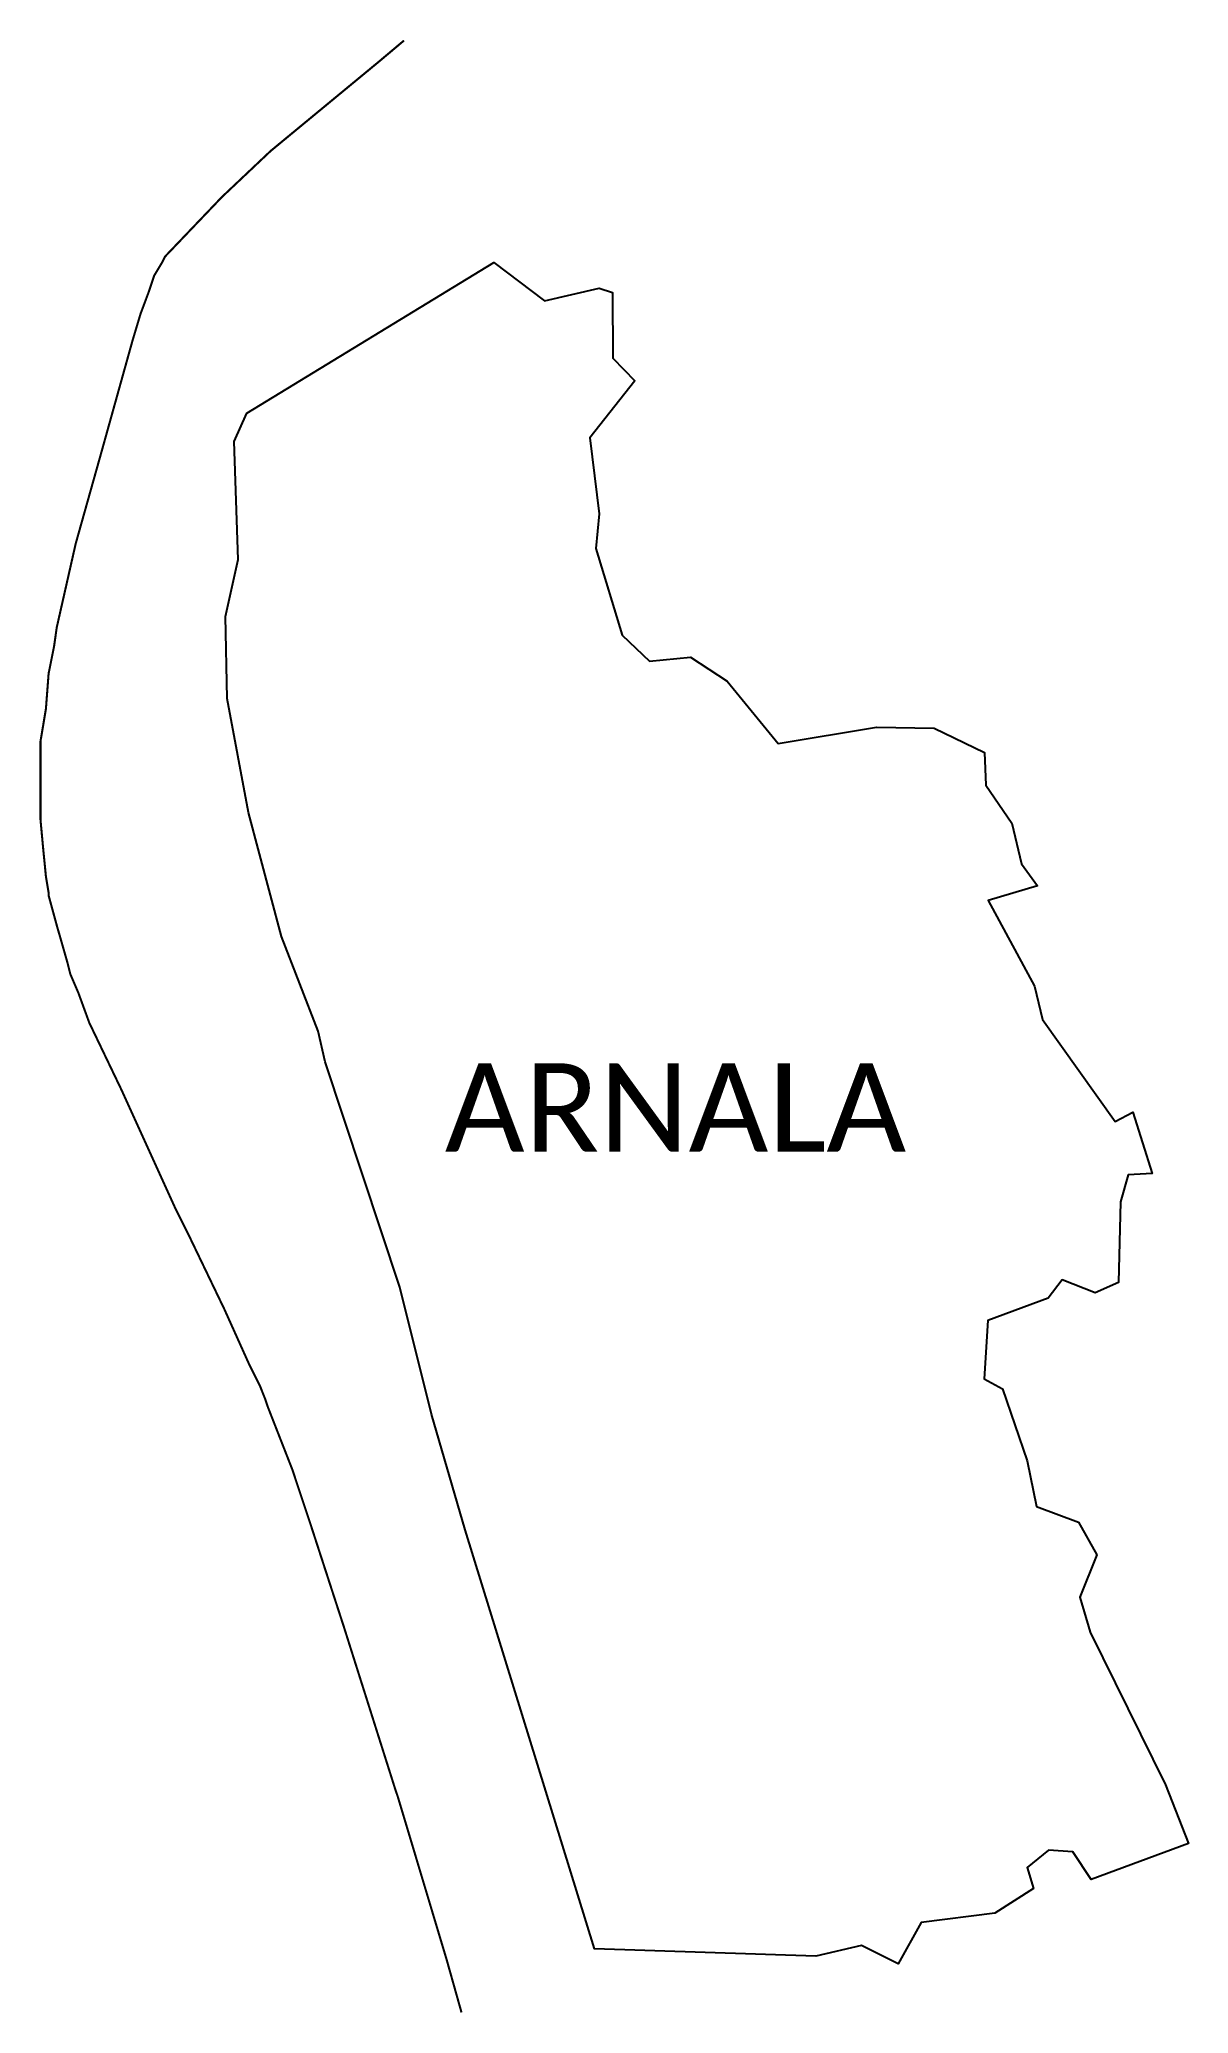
# Model space of a CAD drawing. Header units: metres. Extents: x 263148 to 264818, y 2151505 to 2154375.
import ezdxf

# ---------------------------------------------------------------- set-up
doc = ezdxf.new("R2010")
doc.units = ezdxf.units.M
for name, color, linetype in [('LOW TIDE LINE', 5, 'Continuous'), ('village', 3, 'Continuous'), ('VILLAGE NAME', 250, 'Continuous')]:
    doc.layers.add(name, color=color, linetype=linetype)
doc.styles.get("Standard").update_dxf_attribs({"font": 'simplex.shx'})

msp = doc.modelspace()

# ---------------------------------------------------------------- linework, layer by layer
at = {"layer": 'LOW TIDE LINE', "lineweight": 18, "const_width": 3}
msp.add_lwpolyline([(263761.2, 2151506.8), (263739.5, 2151583.9), (263668.7, 2151820.1), (263664.7, 2151831.9), (263590, 2152068), (263542.7, 2152213.6), (263515.2, 2152296.3), (263479.8, 2152386.8), (263475.8, 2152398.6), (263468, 2152418.3), (263452.2, 2152449.8), (263416.8, 2152528.5), (263365.7, 2152634.8), (263346, 2152674.1), (263267.3, 2152847.3), (263220.1, 2152945.7), (263204.3, 2152989), (263192.5, 2153016.5), (263188.6, 2153032.3), (263172.8, 2153087.4), (263161, 2153130.7), (263161, 2153134.6), (263157.1, 2153158.2), (263153.2, 2153197.6), (263149.2, 2153240.9), (263149.2, 2153355), (263153.2, 2153378.6), (263157.1, 2153402.2), (263161, 2153453.4), (263168.9, 2153492.7), (263172.8, 2153520.3), (263200.4, 2153642.3), (263235.8, 2153768.2), (263283, 2153937.5), (263294.8, 2153976.8), (263306.6, 2154008.3), (263314.5, 2154031.9), (263326.3, 2154051.6), (263330.2, 2154059.5), (263412.9, 2154146.1), (263483.7, 2154213), (263641.1, 2154342.9), (263677.6, 2154373.6)], dxfattribs=at)
at = {"layer": 'village', "color": 3}
msp.add_polyline3d([(264675.2, 2152059.8, 0), (264784.3, 2151837.8, 0), (264818, 2151752.4, 0), (264676.5, 2151700, 0), (264649.8, 2151740.4, 0), (264614.6, 2151742.9, 0), (264583.3, 2151717.8, 0), (264592.8, 2151687.2, 0), (264536.4, 2151651.4, 0), (264429.2, 2151637.6, 0), (264396.1, 2151577.5, 0), (264342.8, 2151604.1, 0), (264276.3, 2151588.9, 0), (263954.4, 2151599.2, 0), (263766.4, 2152208.3, 0), (263717.5, 2152376.5, 0), (263671.3, 2152561.5, 0), (263562.9, 2152888.7, 0), (263552.9, 2152933.4, 0), (263499.3, 2153070.9, 0), (263451.7, 2153251.2, 0), (263420.6, 2153417.2, 0), (263418, 2153536.1, 0), (263436.4, 2153619.3, 0), (263430.8, 2153790.7, 0), (263448.9, 2153832, 0), (263808.4, 2154050.9, 0), (263881.8, 2153995.4, 0), (263961.2, 2154013.7, 0), (263980.5, 2154007.2, 0), (263981, 2153911.9, 0), (264013.1, 2153878.8, 0), (263947.9, 2153795.9, 0), (263961.5, 2153685.3, 0), (263956.3, 2153635.3, 0), (263994.6, 2153509, 0), (264034.5, 2153471.3, 0), (264094, 2153477.1, 0), (264147.2, 2153442.2, 0), (264221.3, 2153351.6, 0), (264364.5, 2153375.3, 0), (264448.4, 2153373.7, 0), (264521.2, 2153338.7, 0), (264523.6, 2153291, 0), (264561.1, 2153235.7, 0), (264575.1, 2153176.9, 0), (264598.4, 2153144.6, 0), (264526.8, 2153123.6, 0), (264594.2, 2152998.9, 0), (264605.7, 2152950.2, 0), (264711.2, 2152802, 0), (264737.1, 2152815.9, 0), (264765.2, 2152726.5, 0), (264730.2, 2152724.6, 0), (264718.9, 2152685.3, 0), (264716.1, 2152568.2, 0), (264682.3, 2152553.2, 0), (264634.4, 2152571.8, 0), (264613.9, 2152545.5, 0), (264526.1, 2152512.8, 0), (264520.7, 2152427.9, 0), (264547.4, 2152413.3, 0), (264583.3, 2152308.8, 0), (264596.8, 2152242.2, 0), (264658, 2152219.7, 0), (264684.5, 2152172.2, 0), (264659.9, 2152110.8, 0)], close=True, dxfattribs=at)

# ---------------------------------------------------------------- texts
at = {"layer": 'VILLAGE NAME', "insert": (263736.9, 2152886.8), "char_height": 128.647, "attachment_point": 1}
msp.add_mtext_dynamic_manual_height_columns('{\\fCalibri|b0|i0|c0|p34;ARNALA}', width=737.615, gutter_width=643.2, heights=[0], dxfattribs=at)

doc.saveas('drawing.dxf')
